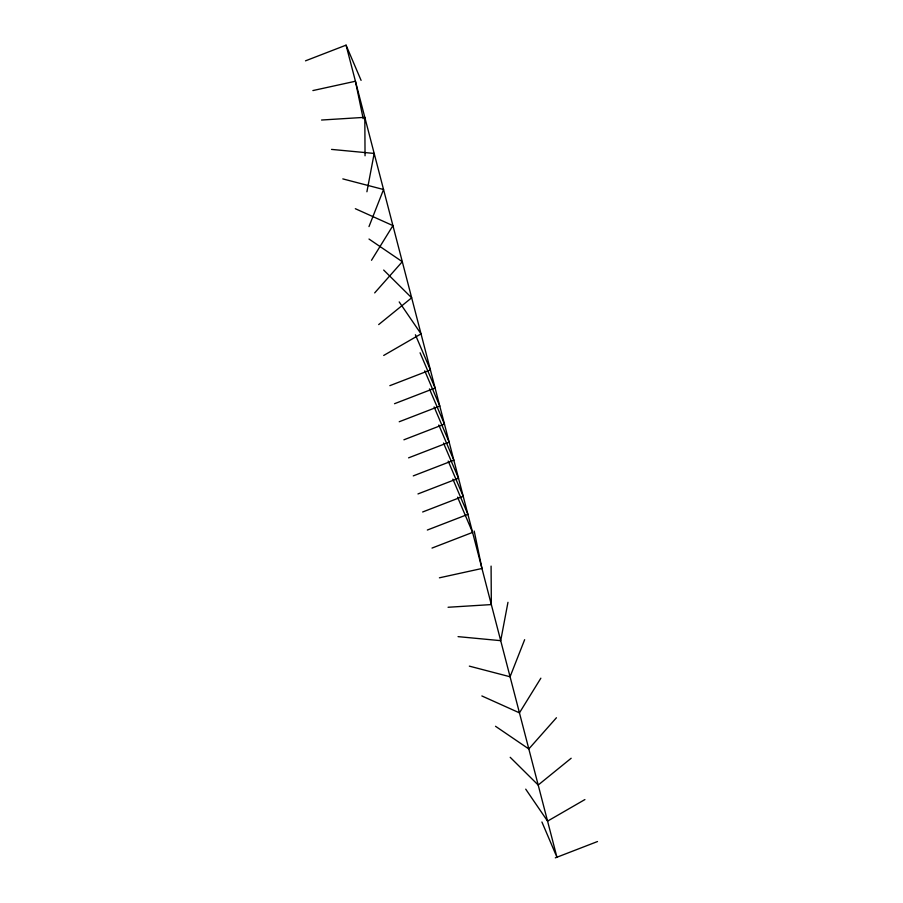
<?xml version="1.0" encoding="UTF-8"?>
<svg xmlns="http://www.w3.org/2000/svg" width="903" height="903" viewBox="0 0 903 903"><rect width="100%" height="100%" fill="white"/><g stroke="black" fill="none" stroke-linecap="round" stroke-linejoin="round"><path stroke-width="1.35" d="M366.911 191.775L374.181 153.431L331.536 149.401M507.971 602.312L500.702 640.667L458.058 636.638M368.988 226.585L383.549 189.517L342.813 178.896M524.643 639.685L510.071 676.765L469.334 666.132M371.505 260.278L392.929 225.615L355.33 208.706M540.863 678.187L519.451 712.851L481.863 695.953M374.677 292.899L402.298 261.701L369 239.035M556.44 717.75L528.819 748.948L495.521 726.283M378.684 324.583L411.666 297.798L383.673 270.053M571.17 758.249L538.188 785.034L510.195 757.301M383.696 355.455L421.035 333.884L399.194 301.918M584.907 799.561L547.568 821.132L525.727 789.154M305.496 60.84L346.063 45.15L361.087 80.378M389.848 385.671L430.415 369.982L415.391 334.753M394.532 403.709L435.099 388.03L420.076 352.791M399.216 421.757L439.784 406.068L424.76 370.84M403.901 439.806L444.468 424.117L429.444 388.888M408.585 457.855L449.152 442.165L434.129 406.937M413.269 475.892L453.848 460.214L438.813 424.974M417.965 493.941L458.532 478.251L443.497 443.023M422.649 511.99L463.216 496.3L448.193 461.072M427.333 530.038L467.901 514.349L452.877 479.121M432.018 548.076L472.585 532.398L457.561 497.169M555.311 857.85L597.504 841.54M312.878 90.571L355.432 81.247L363.187 118.665M439.4 577.818L481.965 568.484L474.21 531.066M321.547 120.031L364.812 117.334L365.049 155.801M448.069 607.267L491.334 604.581L491.085 566.102M541.913 821.99L556.937 857.218L346.063 45.15"/></g></svg>
